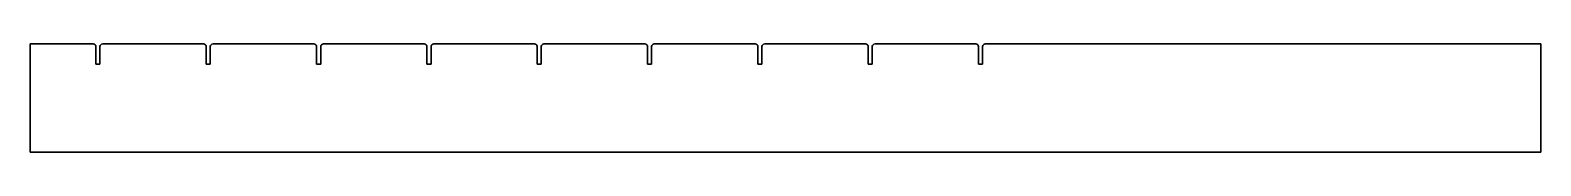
# Model space of a CAD drawing. Header units: millimetres. Extents: x -356 to 758, y 444 to 524.
import ezdxf

# ---------------------------------------------------------------- set-up
doc = ezdxf.new("R2010")
doc.units = ezdxf.units.MM
doc.linetypes.add('K5LT_BASIC', pattern=[0])
doc.layers.add('Системный слой', color=7, linetype='Continuous')

msp = doc.modelspace()

# ---------------------------------------------------------------- linework, layer by layer
at = {"layer": 'Системный слой', "color": 150, "linetype": 'K5LT_BASIC', "lineweight": 30}
for p, q in [((-309.4, 524.3), (-355.9, 524.3)), ((-355.9, 524.3), (-355.9, 444.3)), ((-228, 524.3), (-302.4, 524.3)), ((-146.6, 524.3), (-221, 524.3)), ((-65.2, 524.3), (-139.6, 524.3)), ((16.1, 524.3), (-58.2, 524.3)), ((97.5, 524.3), (23.1, 524.3)), ((178.9, 524.3), (104.5, 524.3)), ((260.3, 524.3), (185.9, 524.3)), ((341.6, 524.3), (267.3, 524.3)), ((392.7, 524.3), (348.6, 524.3)), ((397.8, 524.3), (392.7, 524.3)), ((758.4, 524.3), (397.8, 524.3)), ((758.4, 444.3), (758.4, 524.3)), ((-307.4, 522.3), (-307.4, 509.3)), ((-304.4, 509.3), (-304.4, 522.3)), ((-226, 522.3), (-226, 509.3)), ((-223, 509.3), (-223, 522.3)), ((-144.6, 522.3), (-144.6, 509.3)), ((-141.6, 509.3), (-141.6, 522.3)), ((-63.2, 522.3), (-63.2, 509.3)), ((-60.2, 509.3), (-60.2, 522.3)), ((18.1, 522.3), (18.1, 509.3)), ((21.1, 509.3), (21.1, 522.3)), ((99.5, 522.3), (99.5, 509.3)), ((102.5, 509.3), (102.5, 522.3)), ((180.9, 522.3), (180.9, 509.3)), ((183.9, 509.3), (183.9, 522.3)), ((262.3, 522.3), (262.3, 509.3)), ((265.3, 509.3), (265.3, 522.3)), ((343.6, 522.3), (343.6, 509.3)), ((346.6, 509.3), (346.6, 522.3)), ((-307.4, 509.3), (-304.4, 509.3)), ((-226, 509.3), (-223, 509.3)), ((-144.6, 509.3), (-141.6, 509.3)), ((-63.2, 509.3), (-60.2, 509.3)), ((18.1, 509.3), (21.1, 509.3)), ((99.5, 509.3), (102.5, 509.3)), ((180.9, 509.3), (183.9, 509.3)), ((262.3, 509.3), (265.3, 509.3)), ((343.6, 509.3), (346.6, 509.3)), ((-355.9, 444.3), (392.7, 444.3)), ((392.7, 444.3), (397.8, 444.3)), ((397.8, 444.3), (758.4, 444.3))]:
    msp.add_line(p, q, dxfattribs=at)
for centre, start, end in [((-309.4, 522.3), 0, 90), ((-302.4, 522.3), 90, 180), ((-228, 522.3), 0, 90), ((-221, 522.3), 90, 180), ((-146.6, 522.3), 0, 90), ((-139.6, 522.3), 90, 180), ((-65.2, 522.3), 0, 90), ((-58.2, 522.3), 90, 180), ((16.1, 522.3), 0, 90), ((23.1, 522.3), 90, 180), ((97.5, 522.3), 0, 90), ((104.5, 522.3), 90, 180), ((178.9, 522.3), 0, 90), ((185.9, 522.3), 90, 180), ((260.3, 522.3), 0, 90), ((267.3, 522.3), 90, 180), ((341.6, 522.3), 0, 90), ((348.6, 522.3), 90, 180)]:
    msp.add_arc(centre, 2, start, end, dxfattribs=at)

doc.saveas('drawing.dxf')
